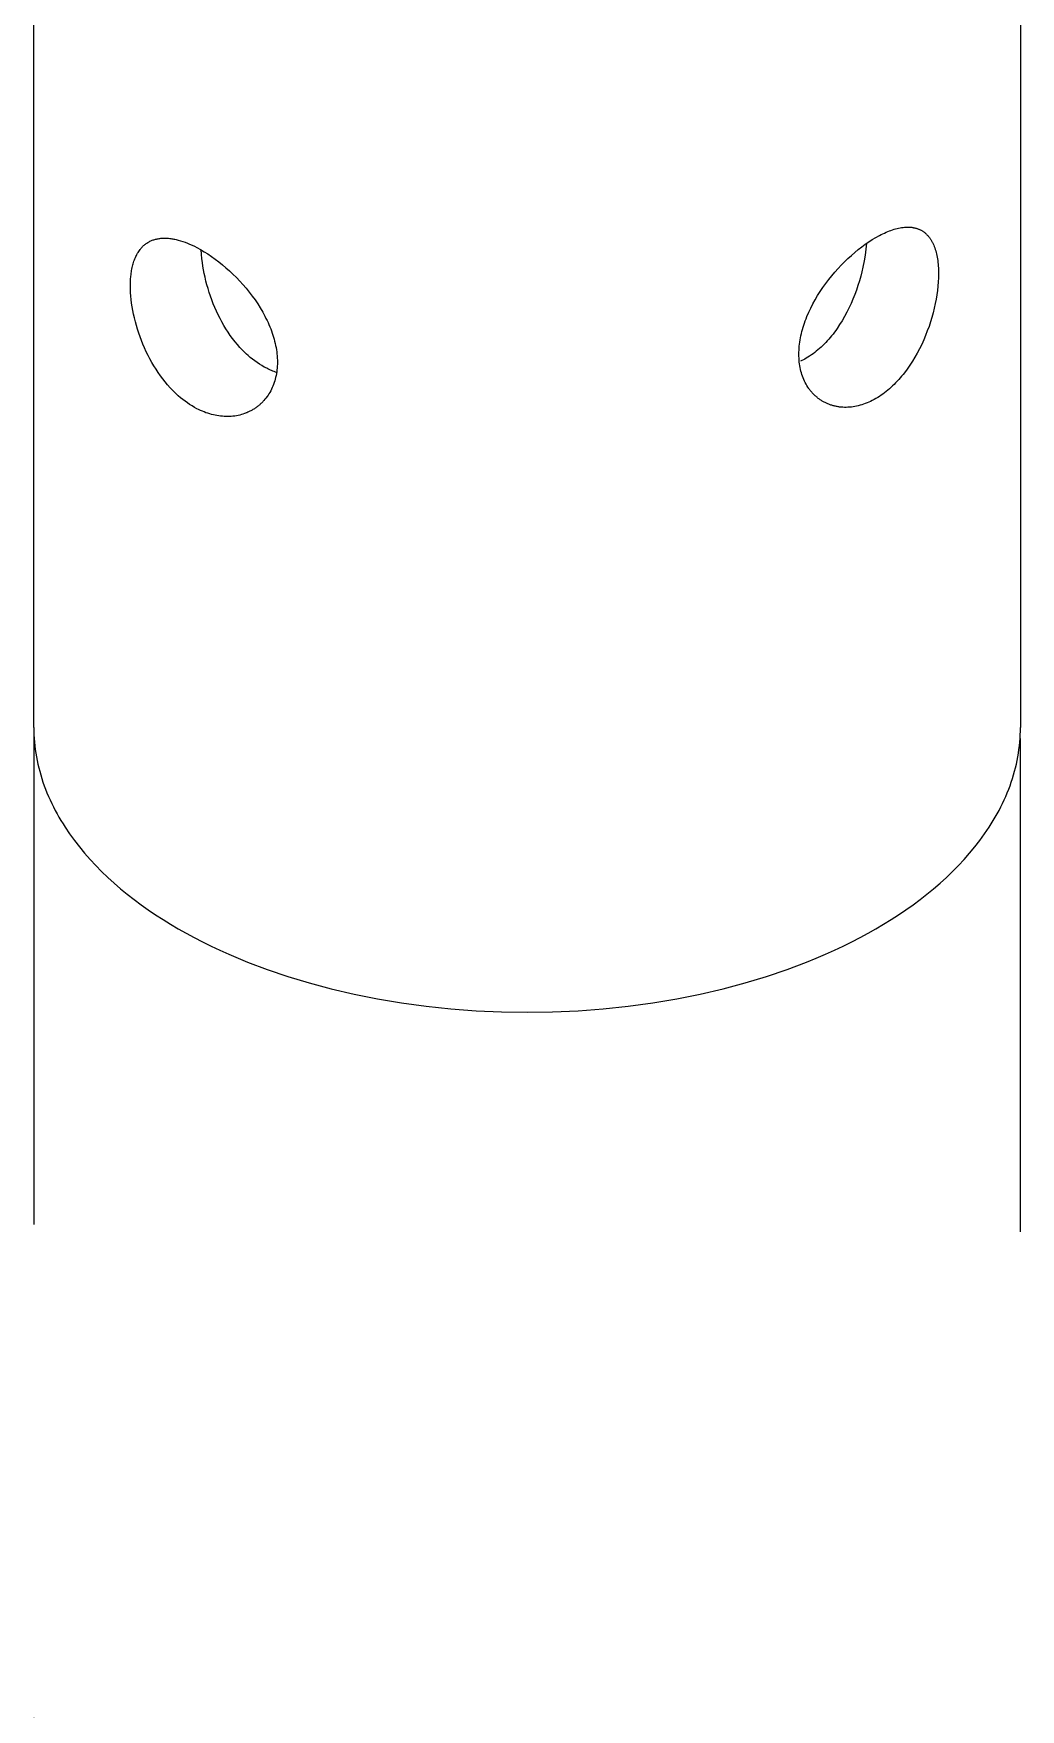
# Model space of a CAD drawing. Header units: millimetres. Extents: x 3.1 to 23.9, y 2.6 to 13.
# Drawn here: x 22.0991 to 22.2992, y 7.0979 to 7.4376 of the extents above; entities that cross this region are included whole.
import ezdxf

# ---------------------------------------------------------------- set-up
doc = ezdxf.new("R2010")
doc.units = ezdxf.units.MM
doc.linetypes.add('ACAD_ISO02W100', pattern=[15, 12, -3])
doc.layers.add('0.2', color=6, linetype='Continuous', lineweight=15)
doc.layers.add('0.3', color=4, linetype='Continuous', lineweight=20)

msp = doc.modelspace()

# ---------------------------------------------------------------- linework, layer by layer
at = {"layer": '0.2', "linetype": 'ACAD_ISO02W100', "lineweight": -3, "ltscale": 0.008}
for p, q in [((22.0992, 7.29625), (22.09914, 6.59927)), ((22.29911, 7.29476), (22.29911, 6.59938))]:
    msp.add_line(p, q, dxfattribs=at)
at = {"layer": '0.3', "lineweight": -3}
for points in [[(22.09919, 7.297), (22.09919, 8.6764)], [(22.29919, 8.67657), (22.29919, 7.297)], [(22.12243, 7.39536), (22.12258, 7.39545), (22.12273, 7.39553), (22.12289, 7.3956), (22.12305, 7.39567), (22.12321, 7.39574), (22.12337, 7.3958), (22.12354, 7.39585), (22.12371, 7.3959), (22.12388, 7.39595), (22.12405, 7.39599), (22.12423, 7.39603), (22.12441, 7.39606), (22.12459, 7.39609), (22.12477, 7.39612), (22.12496, 7.39614), (22.12515, 7.39615), (22.12534, 7.39616), (22.12553, 7.39617), (22.12573, 7.39617), (22.12593, 7.39616), (22.12613, 7.39616), (22.12633, 7.39614), (22.12653, 7.39613), (22.12674, 7.39611), (22.12695, 7.39608), (22.12716, 7.39605), (22.12738, 7.39601), (22.12759, 7.39597), (22.12781, 7.39593), (22.12803, 7.39588), (22.12848, 7.39577), (22.12893, 7.39564), (22.12939, 7.39549), (22.12985, 7.39533), (22.13032, 7.39515), (22.13079, 7.39495), (22.13127, 7.39474), (22.13175, 7.39451), (22.13224, 7.39426)], [(22.25914, 7.36306), (22.259, 7.36315), (22.25887, 7.36323), (22.25873, 7.36332), (22.25859, 7.36341), (22.25846, 7.3635), (22.25833, 7.3636), (22.2582, 7.36369), (22.25807, 7.36379), (22.25795, 7.3639), (22.25782, 7.364), (22.2577, 7.36411), (22.25758, 7.36422), (22.25746, 7.36433), (22.25734, 7.36444), (22.25723, 7.36456), (22.25711, 7.36468), (22.257, 7.3648), (22.25689, 7.36492), (22.25679, 7.36505), (22.25668, 7.36518), (22.25658, 7.36531), (22.25647, 7.36544), (22.25638, 7.36557), (22.25628, 7.36571), (22.25609, 7.36599), (22.25591, 7.36628), (22.25574, 7.36657), (22.25557, 7.36688), (22.25542, 7.36719), (22.25528, 7.36751), (22.25514, 7.36784), (22.25501, 7.36817), (22.2549, 7.36851), (22.25479, 7.36886), (22.2547, 7.36921), (22.25461, 7.36957), (22.25453, 7.36993), (22.25447, 7.37031), (22.25441, 7.37068), (22.25436, 7.37106), (22.25433, 7.37145), (22.2543, 7.37184), (22.25429, 7.37224), (22.25428, 7.37264), (22.25429, 7.37304), (22.2543, 7.37345), (22.25433, 7.37386), (22.25436, 7.37428), (22.25441, 7.37469), (22.25447, 7.37511), (22.25453, 7.37553), (22.25461, 7.37596), (22.2547, 7.37638), (22.25479, 7.37681), (22.2549, 7.37724), (22.25501, 7.37767), (22.25514, 7.3781), (22.25528, 7.37853), (22.25542, 7.37896), (22.25557, 7.3794), (22.25574, 7.37983), (22.25591, 7.38026), (22.25628, 7.38113), (22.25668, 7.38198), (22.25711, 7.38284), (22.25758, 7.38368), (22.25807, 7.38452), (22.25859, 7.38534), (22.25914, 7.38616), (22.25972, 7.38697), (22.26032, 7.38776), (22.26093, 7.38853), (22.26156, 7.38928), (22.26221, 7.39001), (22.26287, 7.39071), (22.26354, 7.39139), (22.26422, 7.39205), (22.26491, 7.39268), (22.26561, 7.39329), (22.26631, 7.39386), (22.26702, 7.39441), (22.26773, 7.39493), (22.26844, 7.39542), (22.26915, 7.39588), (22.26986, 7.3963)], [(22.2699, 7.39633), (22.2706, 7.39671), (22.27094, 7.39689), (22.27128, 7.39706), (22.27162, 7.39721), (22.27195, 7.39736), (22.27229, 7.3975), (22.27261, 7.39763), (22.27294, 7.39775), (22.27326, 7.39786), (22.27357, 7.39796), (22.27388, 7.39805), (22.27419, 7.39813), (22.27449, 7.3982), (22.27479, 7.39826), (22.27509, 7.39831), (22.27538, 7.39835), (22.27566, 7.39838), (22.27581, 7.39839), (22.27595, 7.3984), (22.27609, 7.3984), (22.27622, 7.39841), (22.27636, 7.39841), (22.2765, 7.3984), (22.27663, 7.3984), (22.27676, 7.39839), (22.2769, 7.39838), (22.27703, 7.39837), (22.27716, 7.39836), (22.27728, 7.39834), (22.27741, 7.39832), (22.27754, 7.39829), (22.27766, 7.39827), (22.27778, 7.39824), (22.27791, 7.39821), (22.27803, 7.39818), (22.27815, 7.39814), (22.27826, 7.3981), (22.27838, 7.39806), (22.27849, 7.39802), (22.27861, 7.39797), (22.27872, 7.39792), (22.27883, 7.39787), (22.27894, 7.39782), (22.27905, 7.39776), (22.27916, 7.3977)], [(22.27917, 7.39769), (22.27927, 7.39763), (22.27937, 7.39756), (22.27948, 7.3975), (22.27957, 7.39743), (22.27967, 7.39736), (22.27977, 7.39728), (22.27986, 7.3972), (22.27996, 7.39712), (22.28005, 7.39704), (22.28014, 7.39695), (22.28023, 7.39687), (22.28031, 7.39678), (22.2804, 7.39668), (22.28048, 7.39659), (22.28056, 7.39649), (22.28065, 7.39639), (22.28072, 7.39629), (22.2808, 7.39618), (22.28088, 7.39608), (22.28095, 7.39597), (22.28102, 7.39586), (22.2811, 7.39574), (22.28116, 7.39562), (22.28123, 7.3955), (22.2813, 7.39538), (22.28136, 7.39526), (22.28143, 7.39513), (22.28149, 7.395), (22.2816, 7.39474), (22.28172, 7.39446), (22.28182, 7.39418), (22.28192, 7.39389), (22.28201, 7.39359), (22.28209, 7.39328), (22.28217, 7.39296), (22.28224, 7.39263), (22.28231, 7.3923), (22.28236, 7.39196), (22.28242, 7.39161), (22.28246, 7.39125), (22.2825, 7.39088), (22.28253, 7.39051), (22.28255, 7.39013), (22.28257, 7.38975), (22.28258, 7.38936), (22.28258, 7.38896), (22.28257, 7.38814), (22.28253, 7.3873), (22.28246, 7.38645), (22.28237, 7.38558), (22.28224, 7.38469), (22.28209, 7.3838), (22.28192, 7.38289), (22.28172, 7.38197), (22.28149, 7.38104), (22.28123, 7.38011), (22.28095, 7.37919), (22.28065, 7.37826), (22.28031, 7.37735), (22.27996, 7.37643), (22.27957, 7.37553), (22.27917, 7.37463), (22.27873, 7.37374), (22.27827, 7.37287), (22.2778, 7.37203), (22.2773, 7.3712), (22.27677, 7.37041), (22.27623, 7.36963), (22.27567, 7.36889), (22.27539, 7.36853), (22.2751, 7.36817), (22.2748, 7.36782), (22.2745, 7.36749), (22.2742, 7.36715), (22.27389, 7.36683), (22.27358, 7.36652), (22.27326, 7.36621), (22.27294, 7.36591), (22.27262, 7.36563), (22.27229, 7.36535), (22.27196, 7.36508), (22.27162, 7.36482), (22.27129, 7.36457), (22.27094, 7.36433), (22.2706, 7.3641), (22.27025, 7.36388), (22.2699, 7.36367)], [(22.14346, 7.36132), (22.14332, 7.36124), (22.14317, 7.36116), (22.14301, 7.36108), (22.14286, 7.361), (22.14271, 7.36093), (22.14255, 7.36086), (22.1424, 7.36079), (22.14224, 7.36073), (22.14208, 7.36066), (22.14192, 7.36061), (22.1416, 7.3605), (22.14127, 7.3604), (22.14094, 7.36031), (22.1406, 7.36023), (22.14026, 7.36017), (22.13992, 7.36011), (22.13957, 7.36007), (22.13922, 7.36004), (22.13887, 7.36002), (22.13851, 7.36001), (22.13815, 7.36001), (22.13779, 7.36002), (22.13743, 7.36005), (22.13707, 7.36008), (22.1367, 7.36013), (22.13633, 7.36019), (22.13596, 7.36026), (22.13559, 7.36034), (22.13522, 7.36043), (22.13485, 7.36054), (22.13448, 7.36066), (22.1341, 7.36079), (22.13373, 7.36093), (22.13336, 7.36108), (22.13298, 7.36124), (22.13261, 7.36142), (22.13224, 7.3616), (22.13175, 7.36187), (22.13127, 7.36215), (22.13079, 7.36245), (22.13032, 7.36277), (22.12985, 7.36311), (22.12939, 7.36346), (22.12893, 7.36383), (22.12848, 7.36422), (22.12792, 7.36474), (22.12738, 7.36527), (22.12685, 7.36583), (22.12633, 7.36641), (22.12583, 7.36701), (22.12534, 7.36763), (22.12487, 7.36826), (22.12441, 7.36892), (22.12397, 7.36959), (22.12354, 7.37027), (22.12313, 7.37097), (22.12274, 7.37169), (22.12236, 7.37241), (22.122, 7.37315), (22.12165, 7.3739), (22.12133, 7.37465), (22.12102, 7.37541), (22.12074, 7.37617), (22.12047, 7.37693), (22.12022, 7.3777), (22.12, 7.37846), (22.11979, 7.37923), (22.1196, 7.37999), (22.11943, 7.38075), (22.11928, 7.3815), (22.11915, 7.38224), (22.11903, 7.38298), (22.11894, 7.38371), (22.11887, 7.38442), (22.11882, 7.38513), (22.11879, 7.38582), (22.11878, 7.38649), (22.11879, 7.38716), (22.11882, 7.38781), (22.11887, 7.38843), (22.11891, 7.38874), (22.11894, 7.38904), (22.11899, 7.38933), (22.11903, 7.38962), (22.11909, 7.38991), (22.11914, 7.39019), (22.11921, 7.39046), (22.11927, 7.39073), (22.11935, 7.39099), (22.11942, 7.39125), (22.1195, 7.3915), (22.11959, 7.39174), (22.11968, 7.39198), (22.11978, 7.39222), (22.11988, 7.39244), (22.11999, 7.39267), (22.1201, 7.39288), (22.12022, 7.39309), (22.12034, 7.39329), (22.12047, 7.39349), (22.1206, 7.39368), (22.12073, 7.39386), (22.1208, 7.39395), (22.12088, 7.39404), (22.12095, 7.39413), (22.12102, 7.39421), (22.1211, 7.39429), (22.12117, 7.39437), (22.12125, 7.39445), (22.12133, 7.39453), (22.12146, 7.39465), (22.12159, 7.39477), (22.12172, 7.39488), (22.12186, 7.39498), (22.122, 7.39509), (22.12214, 7.39518), (22.12228, 7.39528), (22.12243, 7.39536)], [(22.13224, 7.39426), (22.13298, 7.39386), (22.13373, 7.39342), (22.13448, 7.39296), (22.13522, 7.39246), (22.13596, 7.39193), (22.1367, 7.39137), (22.13743, 7.39079), (22.13815, 7.39018), (22.13887, 7.38954), (22.13957, 7.38888), (22.14026, 7.38819), (22.14094, 7.38748), (22.1416, 7.38675), (22.14224, 7.386), (22.14286, 7.38523), (22.14346, 7.38444), (22.14404, 7.38364), (22.14459, 7.38283), (22.1451, 7.38201), (22.14559, 7.38117), (22.14605, 7.38033), (22.14626, 7.37991), (22.14647, 7.37949), (22.14667, 7.37906), (22.14685, 7.37863), (22.14704, 7.37821), (22.14721, 7.37778), (22.14736, 7.37735), (22.14751, 7.37693), (22.14765, 7.37651), (22.14778, 7.37609), (22.1479, 7.37567), (22.14801, 7.37526), (22.14812, 7.37484), (22.14821, 7.37442), (22.14829, 7.37399), (22.14836, 7.37356), (22.14843, 7.37313), (22.14848, 7.3727), (22.14852, 7.37228), (22.14854, 7.37186), (22.14856, 7.37144), (22.14857, 7.37103), (22.14856, 7.37063), (22.14854, 7.37023), (22.14852, 7.36984), (22.14848, 7.36945), (22.14843, 7.36906), (22.14837, 7.36868), (22.1483, 7.36831), (22.14822, 7.36794), (22.14813, 7.36758), (22.14803, 7.36723), (22.14792, 7.36688), (22.14779, 7.36653), (22.14766, 7.36619), (22.14752, 7.36586), (22.14737, 7.36554), (22.14721, 7.36522), (22.14704, 7.36491), (22.14686, 7.36461), (22.14667, 7.36432), (22.14647, 7.36404), (22.14626, 7.36376), (22.14605, 7.3635), (22.14583, 7.36324), (22.14571, 7.36311), (22.1456, 7.36299), (22.14548, 7.36287), (22.14536, 7.36275), (22.14523, 7.36263), (22.14511, 7.36252), (22.14498, 7.36241), (22.14486, 7.3623), (22.14473, 7.36219), (22.14459, 7.36208), (22.14446, 7.36198), (22.14433, 7.36188), (22.14419, 7.36178), (22.14405, 7.36169), (22.14391, 7.36159), (22.14377, 7.3615), (22.14362, 7.36141), (22.14348, 7.36133)], [(22.14841, 7.36894), (22.14816, 7.36903), (22.14791, 7.36912), (22.14766, 7.36922), (22.14741, 7.36932), (22.14716, 7.36943), (22.14691, 7.36954), (22.14666, 7.36966), (22.14641, 7.36978), (22.14591, 7.37004), (22.14543, 7.37032), (22.14495, 7.37062), (22.14447, 7.37094), (22.144, 7.37127), (22.14353, 7.37163), (22.14307, 7.372), (22.14262, 7.37239), (22.14234, 7.37264), (22.14206, 7.3729), (22.14179, 7.37317), (22.14152, 7.37344), (22.14099, 7.374), (22.14048, 7.37458), (22.13998, 7.37518), (22.1395, 7.3758), (22.13903, 7.37645), (22.13858, 7.3771), (22.13815, 7.37778), (22.13773, 7.37847), (22.13733, 7.37917), (22.13694, 7.37989), (22.13657, 7.38062), (22.13622, 7.38136), (22.13589, 7.38211), (22.13557, 7.38288), (22.13528, 7.38364), (22.135, 7.3844), (22.13474, 7.38517), (22.13451, 7.38594), (22.13429, 7.38671), (22.13408, 7.38748), (22.1339, 7.38825), (22.13374, 7.38901), (22.13359, 7.38976), (22.13347, 7.39051), (22.13336, 7.39125), (22.13328, 7.39198), (22.1332, 7.39289), (22.13314, 7.39377)], [(22.26798, 7.39511), (22.26793, 7.39453), (22.26787, 7.39395), (22.26771, 7.39275), (22.26751, 7.39154), (22.26726, 7.3903), (22.26705, 7.38937), (22.26681, 7.38844), (22.26654, 7.3875), (22.26625, 7.38657), (22.26594, 7.38564), (22.2656, 7.38472), (22.26524, 7.3838), (22.26485, 7.3829), (22.26443, 7.382), (22.26399, 7.38113), (22.26353, 7.38027), (22.26305, 7.37944), (22.26254, 7.37863), (22.26202, 7.37785), (22.26175, 7.37747), (22.26147, 7.3771), (22.26119, 7.37673), (22.26091, 7.37637), (22.26062, 7.37602), (22.26032, 7.37568), (22.26002, 7.37534), (22.25972, 7.37502), (22.25941, 7.3747), (22.2591, 7.37439), (22.25879, 7.37409), (22.25847, 7.3738), (22.25814, 7.37352), (22.25781, 7.37325), (22.25748, 7.37299), (22.25714, 7.37274), (22.2568, 7.37249), (22.25646, 7.37226), (22.25611, 7.37204), (22.25576, 7.37183)], [(22.25572, 7.37181), (22.25545, 7.37165), (22.25518, 7.37151), (22.2549, 7.37137), (22.25463, 7.37124)], [(22.26986, 7.36364), (22.26951, 7.36344), (22.26915, 7.36326), (22.2688, 7.36308), (22.26844, 7.36292), (22.26809, 7.36277), (22.26773, 7.36263), (22.26738, 7.3625), (22.26702, 7.36239), (22.26667, 7.36229), (22.26631, 7.36219), (22.26596, 7.36211), (22.26561, 7.36204), (22.26526, 7.36199), (22.26491, 7.36194), (22.26457, 7.36191), (22.26422, 7.36188), (22.26388, 7.36187), (22.26354, 7.36187), (22.2632, 7.36188), (22.26287, 7.36191), (22.2627, 7.36192), (22.26254, 7.36194), (22.26237, 7.36196), (22.26221, 7.36199), (22.26205, 7.36201), (22.26188, 7.36204), (22.26172, 7.36208), (22.26156, 7.36211), (22.2614, 7.36215), (22.26125, 7.36219), (22.26109, 7.36224), (22.26093, 7.36228), (22.26078, 7.36233), (22.26062, 7.36239), (22.26047, 7.36244), (22.26032, 7.3625), (22.26017, 7.36256), (22.26002, 7.36262), (22.25987, 7.36269), (22.25972, 7.36276), (22.25957, 7.36283), (22.25943, 7.36291), (22.25929, 7.36298), (22.25914, 7.36306)], [(22.09919, 7.297), (22.0992, 7.29625), (22.09922, 7.29551), (22.09927, 7.29476), (22.09932, 7.29401), (22.0994, 7.29327), (22.09949, 7.29252), (22.0996, 7.29178), (22.09973, 7.29104), (22.09987, 7.2903), (22.10002, 7.28956), (22.1002, 7.28882), (22.10039, 7.28809), (22.1006, 7.28735), (22.10082, 7.28662), (22.10106, 7.2859), (22.10131, 7.28517), (22.10158, 7.28445), (22.10187, 7.28373), (22.10217, 7.28301), (22.10249, 7.2823), (22.10282, 7.28159), (22.10316, 7.28089), (22.10353, 7.28018), (22.1039, 7.27949), (22.10429, 7.27879), (22.1047, 7.27811), (22.10512, 7.27742), (22.10555, 7.27674), (22.10646, 7.2754), (22.10742, 7.27407), (22.10843, 7.27276), (22.10949, 7.27148), (22.1106, 7.27022), (22.11175, 7.26899), (22.11295, 7.26777), (22.11419, 7.26658), (22.11547, 7.26542), (22.11679, 7.26429), (22.11815, 7.26318), (22.11954, 7.26209), (22.12096, 7.26104), (22.12241, 7.26001), (22.12389, 7.25901), (22.1254, 7.25804), (22.12693, 7.25709), (22.12848, 7.25618), (22.13007, 7.25528), (22.1317, 7.2544), (22.13339, 7.25353), (22.13512, 7.25267), (22.1369, 7.25183), (22.13873, 7.25101), (22.1406, 7.25021), (22.14253, 7.24943), (22.14651, 7.24793), (22.15067, 7.24652), (22.15499, 7.24521), (22.15947, 7.24401), (22.1641, 7.24294), (22.16886, 7.24199), (22.17373, 7.24117), (22.1787, 7.24049), (22.18375, 7.23996), (22.18886, 7.23957), (22.19402, 7.23934), (22.19919, 7.23927), (22.20436, 7.23934), (22.20952, 7.23957), (22.21463, 7.23996), (22.21968, 7.24049), (22.22465, 7.24117), (22.22952, 7.24199), (22.23428, 7.24294), (22.23891, 7.24401), (22.24339, 7.24521), (22.24771, 7.24652), (22.25187, 7.24793), (22.25585, 7.24943), (22.25778, 7.25021), (22.25965, 7.25101), (22.26148, 7.25183), (22.26326, 7.25267), (22.26499, 7.25353), (22.26668, 7.2544), (22.26831, 7.25528), (22.2699, 7.25618), (22.27145, 7.25709), (22.27298, 7.25804), (22.27449, 7.25901), (22.27597, 7.26001), (22.27742, 7.26104), (22.27884, 7.26209), (22.28023, 7.26318), (22.28159, 7.26429), (22.28291, 7.26542), (22.28419, 7.26658), (22.28543, 7.26777), (22.28663, 7.26899), (22.28778, 7.27022), (22.28889, 7.27148), (22.28995, 7.27276), (22.29096, 7.27407), (22.29192, 7.2754), (22.29283, 7.27674), (22.29326, 7.27742), (22.29368, 7.27811), (22.29409, 7.27879), (22.29448, 7.27949), (22.29485, 7.28018), (22.29522, 7.28089), (22.29556, 7.28159), (22.29589, 7.2823), (22.29621, 7.28301), (22.29651, 7.28373), (22.2968, 7.28445), (22.29707, 7.28517), (22.29732, 7.2859), (22.29756, 7.28662), (22.29778, 7.28735), (22.29799, 7.28809), (22.29818, 7.28882), (22.29836, 7.28956), (22.29851, 7.2903), (22.29866, 7.29104), (22.29878, 7.29178), (22.29889, 7.29252), (22.29898, 7.29327), (22.29906, 7.29401), (22.29911, 7.29476), (22.29916, 7.29551), (22.29918, 7.29625), (22.29919, 7.297)]]:
    msp.add_lwpolyline(points, dxfattribs=at)

doc.saveas('drawing.dxf')
